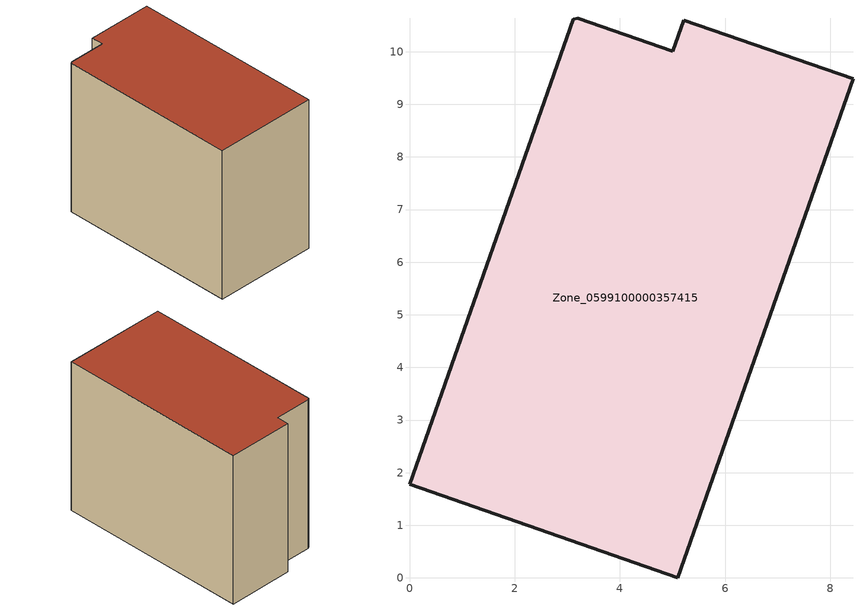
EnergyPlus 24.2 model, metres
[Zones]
Zone_0599100000357415
 floor ground (C_G): 0,1.77 3.11,10.62 3.2,10.64 5,10.01 5.21,10.6 8.43,9.48 5.1,0 z0
 wall outside (C_F): 5.1,0 8.43,9.48 5.21,10.6 5,10.01 3.2,10.64 3.11,10.62 0,1.77 5.1,0 z0:8.03
 roof outside (C_R): 3.11,10.62 0,1.77 5.1,0 8.43,9.48 5.21,10.6 5,10.01 3.2,10.64 z8.03
[BUILDING]
Pand.0599100000357415: North Axis=0; Terrain=City; Loads Convergence Tolerance Value=0.04; Temperature Convergence Tolerance Value=0.4; Solar Distribution=FullExterior; Maximum Number of Warmup Days=25; Minimum Number of Warmup Days=1
[Site:Location]
Rotterdam.The.Hague.AP_ZH_NLD Design_Conditions: Latitude=51.96; Longitude=4.45; Time Zone=1; Elevation=-4.5
[SITE:GROUNDTEMPERATURE:BUILDINGSURFACE]
18, 18, 18, 18, 18, 18, 18, 18, 18, 18, 18, 18
[MATERIAL] Thermal Absorptance=0.9; Solar Absorptance=0.7; Visible Absorptance=0.7
Name | Roughness | Thickness | Conductivity | Density | Specific Heat
G.TI.1992-2005 | MediumSmooth | 0.15 | 0.06 | 540 | 1210
F.TI.1992-2005 | Rough | 0.3 | 0.12 | 1920 | 840
R.TI.1992-2005 | MediumRough | 0.2 | 0.08 | 1500 | 1000
[CONSTRUCTION]
C_G: G.TI.1992-2005
C_F: F.TI.1992-2005
C_R: R.TI.1992-2005
[ZONE]
Zone_0599100000357415: Type=1; Multiplier=1; Ceiling Height=Autocalculate; Volume=Autocalculate; Floor Area=autocalculate; Part of Total Floor Area=Yes
[ZONEINFILTRATION:DESIGNFLOWRATE]
Infil_Zone_0599100000357415: Zone or ZoneList or Space or SpaceList=Zone_0599100000357415; Schedule=AlwaysOn; Design Flow Rate Calculation Method=Flow/Area; Flow Rate per Floor Area=0.0015; Constant Term Coefficient=1; Temperature Term Coefficient=0; Velocity Term Coefficient=0; Velocity Squared Term Coefficient=0
[HVACTEMPLATE:ZONE:IDEALLOADSAIRSYSTEM]
Zone_0599100000357415: Maximum Heating Supply Air Temperature=50; Minimum Cooling Supply Air Temperature=13; Maximum Heating Supply Air Humidity Ratio=0.0156; Minimum Cooling Supply Air Humidity Ratio=0.0077; Heating Limit=NoLimit; Cooling Limit=NoLimit; Dehumidification Control Type=ConstantSensibleHeatRatio; Cooling Sensible Heat Ratio=0.7; Dehumidification Setpoint=60; Humidification Control Type=None; Humidification Setpoint=30; Outdoor Air Method=None; Outdoor Air Flow Rate per Person=0.00944; Outdoor Air Flow Rate per Zone Floor Area=0; Outdoor Air Flow Rate per Zone=0; Demand Controlled Ventilation Type=None; Outdoor Air Economizer Type=NoEconomizer; Heat Recovery Type=None; Sensible Heat Recovery Effectiveness=0.7; Latent Heat Recovery Effectiveness=0.65
[ZONECONTROL:THERMOSTAT]
ThermostatControl_Zone_0599100000357415: Zone or ZoneList=Zone_0599100000357415; Control Type Schedule=DualSetpointControlType; Control 1=Thermostat_Zone_0599100000357415; Temperature Difference Between Cutout And Setpoint=0
[THERMOSTATSETPOINT:DUALSETPOINT]
Thermostat_Zone_0599100000357415: Heating Setpoint Temperature Schedule=HeatingSetpoint_Zone_0599100000357415; Cooling Setpoint Temperature Schedule=CoolingSetpoint_Zone_0599100000357415
[SCHEDULE:COMPACT]
HeatingSetpoint_Zone_0599100000357415: Through: 12/31, For: AllDays, Until: 24:00, 21
CoolingSetpoint_Zone_0599100000357415: Through: 12/31, For: AllDays, Until: 24:00, 24
DualSetpointControlType: Through: 12/31, For: AllDays, Until: 24:00, 4
AlwaysOn: Through: 12/31, For: AllDays, Until: 24:00, 1
